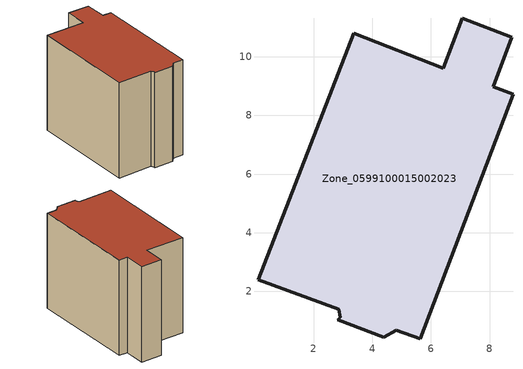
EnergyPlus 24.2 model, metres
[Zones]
Zone_0599100015002023
 floor ground (C_G): 2.83,1.03 2.92,1.11 2.85,1.39 0.1,2.39 3.37,10.8 6.43,9.61 7.07,11.32 8.76,10.66 8.12,8.98 8.8,8.72 5.64,0.38 4.81,0.68 4.39,0.43 z0.74
 wall outside (C_F): 8.12,8.98 8.76,10.66 7.07,11.32 6.43,9.61 3.37,10.8 0.1,2.39 2.85,1.39 2.92,1.11 2.83,1.03 4.39,0.43 4.81,0.68 5.64,0.38 8.8,8.72 8.12,8.98 z0.74:8.77
 roof outside (C_R): 2.92,1.11 2.83,1.03 4.39,0.43 4.81,0.68 5.64,0.38 8.8,8.72 8.12,8.98 8.76,10.66 7.07,11.32 6.43,9.61 3.37,10.8 0.1,2.39 2.85,1.39 z8.77
[BUILDING]
Pand.0599100015002023: North Axis=0; Terrain=City; Loads Convergence Tolerance Value=0.04; Temperature Convergence Tolerance Value=0.4; Solar Distribution=FullExterior; Maximum Number of Warmup Days=25; Minimum Number of Warmup Days=1
[Site:Location]
Rotterdam.The.Hague.AP_ZH_NLD Design_Conditions: Latitude=51.96; Longitude=4.45; Time Zone=1; Elevation=-4.5
[SITE:GROUNDTEMPERATURE:BUILDINGSURFACE]
18, 18, 18, 18, 18, 18, 18, 18, 18, 18, 18, 18
[MATERIAL] Thermal Absorptance=0.9; Solar Absorptance=0.7; Visible Absorptance=0.7
Name | Roughness | Thickness | Conductivity | Density | Specific Heat
G.TC.1965-1974 | MediumSmooth | 0.15 | 0.882353 | 540 | 1210
F.TC.1965-1974 | Rough | 0.3 | 0.697674 | 1920 | 840
R.TC.1965-1974 | MediumRough | 0.2 | 0.232558 | 1500 | 1000
[CONSTRUCTION]
C_G: G.TC.1965-1974
C_F: F.TC.1965-1974
C_R: R.TC.1965-1974
[ZONE]
Zone_0599100015002023: Type=1; Multiplier=1; Ceiling Height=Autocalculate; Volume=Autocalculate; Floor Area=autocalculate; Part of Total Floor Area=Yes
[ZONEINFILTRATION:DESIGNFLOWRATE]
Infil_Zone_0599100015002023: Zone or ZoneList or Space or SpaceList=Zone_0599100015002023; Schedule=AlwaysOn; Design Flow Rate Calculation Method=Flow/Area; Flow Rate per Floor Area=0.003; Constant Term Coefficient=1; Temperature Term Coefficient=0; Velocity Term Coefficient=0; Velocity Squared Term Coefficient=0
[HVACTEMPLATE:ZONE:IDEALLOADSAIRSYSTEM]
Zone_0599100015002023: Maximum Heating Supply Air Temperature=50; Minimum Cooling Supply Air Temperature=13; Maximum Heating Supply Air Humidity Ratio=0.0156; Minimum Cooling Supply Air Humidity Ratio=0.0077; Heating Limit=NoLimit; Cooling Limit=NoLimit; Dehumidification Control Type=ConstantSensibleHeatRatio; Cooling Sensible Heat Ratio=0.7; Dehumidification Setpoint=60; Humidification Control Type=None; Humidification Setpoint=30; Outdoor Air Method=None; Outdoor Air Flow Rate per Person=0.00944; Outdoor Air Flow Rate per Zone Floor Area=0; Outdoor Air Flow Rate per Zone=0; Demand Controlled Ventilation Type=None; Outdoor Air Economizer Type=NoEconomizer; Heat Recovery Type=None; Sensible Heat Recovery Effectiveness=0.7; Latent Heat Recovery Effectiveness=0.65
[ZONECONTROL:THERMOSTAT]
ThermostatControl_Zone_0599100015002023: Zone or ZoneList=Zone_0599100015002023; Control Type Schedule=DualSetpointControlType; Control 1=Thermostat_Zone_0599100015002023; Temperature Difference Between Cutout And Setpoint=0
[THERMOSTATSETPOINT:DUALSETPOINT]
Thermostat_Zone_0599100015002023: Heating Setpoint Temperature Schedule=HeatingSetpoint_Zone_0599100015002023; Cooling Setpoint Temperature Schedule=CoolingSetpoint_Zone_0599100015002023
[SCHEDULE:COMPACT]
HeatingSetpoint_Zone_0599100015002023: Through: 12/31, For: AllDays, Until: 24:00, 21
CoolingSetpoint_Zone_0599100015002023: Through: 12/31, For: AllDays, Until: 24:00, 24
DualSetpointControlType: Through: 12/31, For: AllDays, Until: 24:00, 4
AlwaysOn: Through: 12/31, For: AllDays, Until: 24:00, 1
